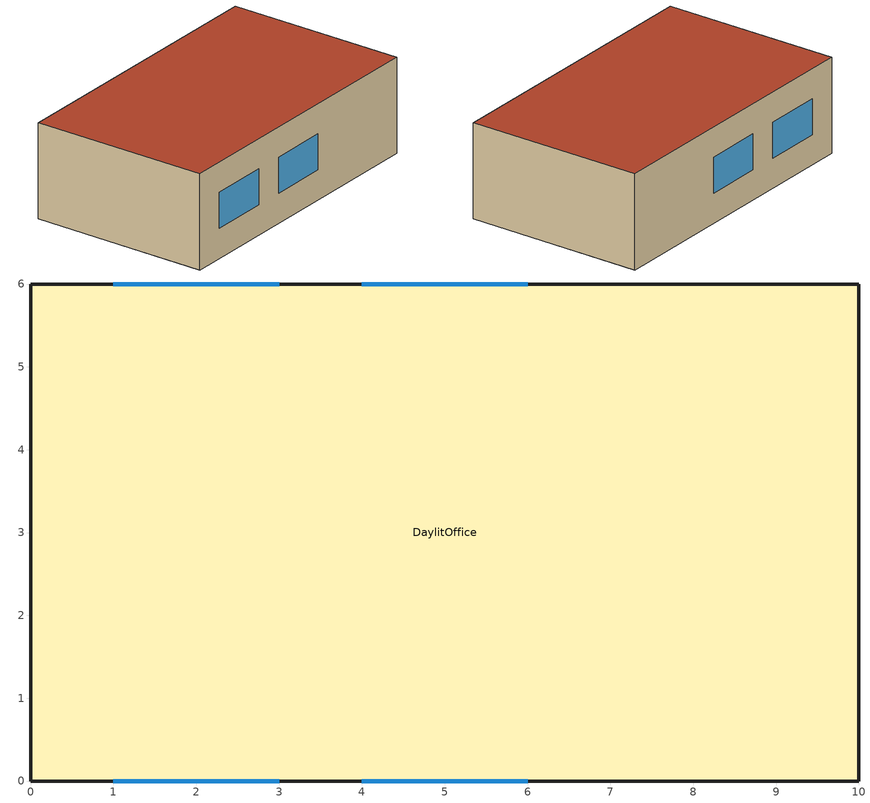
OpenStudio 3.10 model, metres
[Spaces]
DaylitOffice
 floor ground: 0,0 10,0 10,6 0,6 z0
 wall outside: 0,0 10,0 10,6 0,6 0,0 z0:3.2
 window: 1,0 3,0 / 4,0 6,0 / 1,6 3,6 / 4,6 6,6 z1:2.2
 roof outside: 0,6 10,6 10,0 0,0 z3.2
[BuildingStory]
Ground Story
[Space]
DaylitOffice: Building Story=Ground Story; Thermal Zone=DaylitOffice Zone
[ThermalZone]
DaylitOffice Zone: Use Ideal Air Loads=No
[Sizing:Zone]
DaylitOffice Zone: Zone Cooling Design Supply Air Temperature Input Method=SupplyAirTemperature; Zone Cooling Design Supply Air Temperature {C}=14; Zone Cooling Design Supply Air Temperature Difference {deltaC}=11.11; Zone Heating Design Supply Air Temperature Input Method=SupplyAirTemperature; Zone Heating Design Supply Air Temperature {C}=40; Zone Heating Design Supply Air Temperature Difference {deltaC}=11.11; Zone Cooling Design Supply Air Humidity Ratio {kg-H2O/kg-air}=0.0085; Zone Heating Design Supply Air Humidity Ratio {kg-H2O/kg-air}=0.008; Cooling Design Air Flow Method=DesignDay; Heating Design Air Flow Method=DesignDay; Account for Dedicated Outdoor Air System=No; Dedicated Outdoor Air System Control Strategy=NeutralSupplyAir; Dedicated Outdoor Air Low Setpoint Temperature for Design {C}=autosize; Dedicated Outdoor Air High Setpoint Temperature for Design {C}=autosize; Zone Load Sizing Method=Sensible Load Only No Latent Load; Zone Latent Cooling Design Supply Air Humidity Ratio Input Method=HumidityRatioDifference; Zone Cooling Design Supply Air Humidity Ratio Difference {kgWater/kgDryAir}=0.005; Zone Latent Heating Design Supply Air Humidity Ratio Input Method=HumidityRatioDifference; Zone Humidification Design Supply Air Humidity Ratio Difference {kgWater/kgDryAir}=0.005; Sizing Option=Coincident
